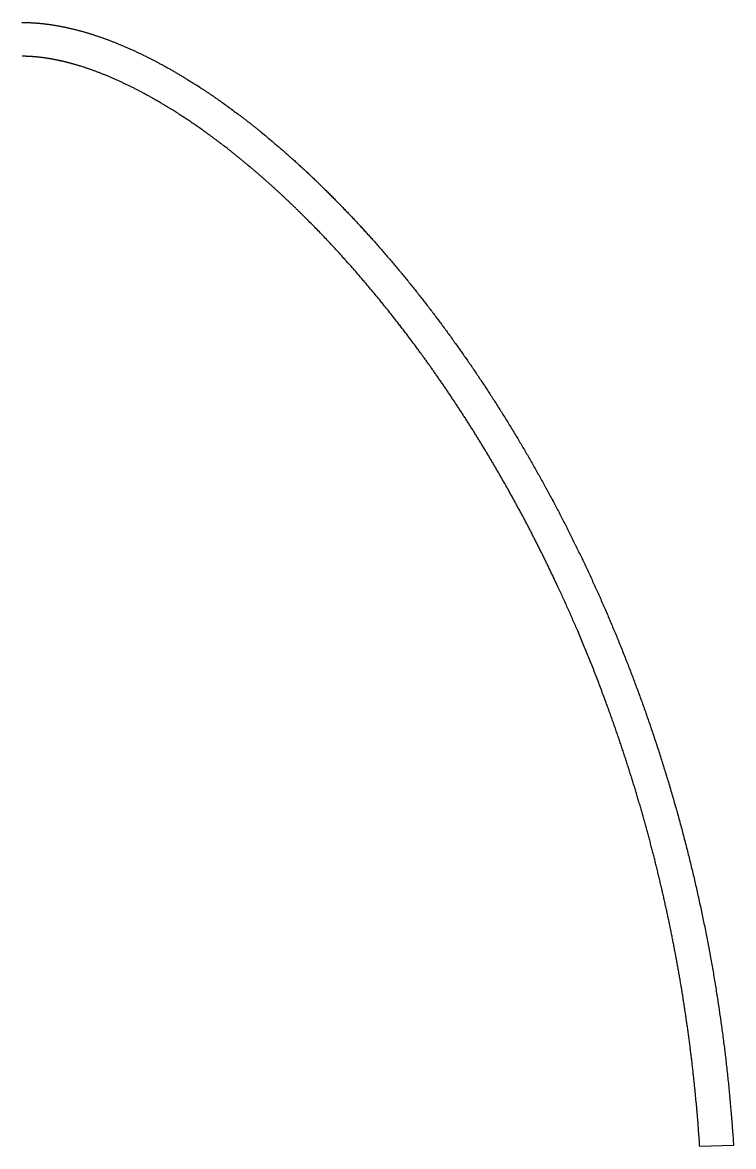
# Model space of a CAD drawing. Extents: x -7325 to -371, y -3238 to 133.
# Drawn here: x -5740.9 to -5442.3, y -1923.1 to -1450.8 of the extents above; entities that cross this region are included whole.
import ezdxf

# ---------------------------------------------------------------- set-up
doc = ezdxf.new("R2010")
doc.units = 0
doc.header["$MEASUREMENT"] = 0
doc.layers.add('NAILERS', color=7, linetype='CONTINUOUS')

msp = doc.modelspace()

# ---------------------------------------------------------------- linework, layer by layer
at = {"layer": 'NAILERS'}
msp.add_lwpolyline([(-5741.22, -1450.78), (-5740.94, -1450.78), (-5740.66, -1450.78), (-5740.39, -1450.78), (-5740.11, -1450.78), (-5739.83, -1450.79), (-5739.55, -1450.79), (-5739.28, -1450.8), (-5739, -1450.8), (-5738.72, -1450.81), (-5738.44, -1450.82), (-5738.17, -1450.83), (-5737.89, -1450.84), (-5737.61, -1450.85), (-5737.34, -1450.86), (-5737.06, -1450.88), (-5736.78, -1450.89), (-5736.5, -1450.91), (-5736.23, -1450.93), (-5735.95, -1450.94), (-5735.67, -1450.96), (-5735.4, -1450.98), (-5735.12, -1451), (-5734.84, -1451.02), (-5734.57, -1451.05), (-5734.29, -1451.07), (-5734.24, -1451.07), (-5733.96, -1451.1), (-5733.67, -1451.12), (-5733.39, -1451.15), (-5733.11, -1451.18), (-5732.83, -1451.21), (-5732.54, -1451.24), (-5732.26, -1451.27), (-5731.98, -1451.3), (-5731.7, -1451.33), (-5731.42, -1451.37), (-5731.13, -1451.4), (-5730.85, -1451.43), (-5730.57, -1451.47), (-5730.29, -1451.51), (-5730.01, -1451.55), (-5729.73, -1451.58), (-5729.66, -1451.59), (-5729.37, -1451.64), (-5729.08, -1451.68), (-5728.79, -1451.72), (-5728.5, -1451.76), (-5728.21, -1451.81), (-5727.92, -1451.85), (-5727.63, -1451.9), (-5727.34, -1451.95), (-5727.05, -1452), (-5726.77, -1452.04), (-5726.48, -1452.09), (-5726.19, -1452.15), (-5725.9, -1452.2), (-5725.61, -1452.25), (-5725.33, -1452.3), (-5725.04, -1452.36), (-5724.97, -1452.37), (-5724.67, -1452.43), (-5724.37, -1452.49), (-5724.08, -1452.54), (-5723.78, -1452.6), (-5723.49, -1452.66), (-5723.19, -1452.73), (-5722.9, -1452.79), (-5722.6, -1452.85), (-5722.31, -1452.91), (-5722.01, -1452.98), (-5721.72, -1453.04), (-5721.42, -1453.11), (-5721.13, -1453.18), (-5720.83, -1453.25), (-5720.54, -1453.31), (-5720.25, -1453.38), (-5720.17, -1453.4), (-5719.87, -1453.47), (-5719.57, -1453.55), (-5719.26, -1453.62), (-5718.96, -1453.7), (-5718.66, -1453.77), (-5718.36, -1453.85), (-5718.06, -1453.93), (-5717.76, -1454.01), (-5717.45, -1454.09), (-5717.15, -1454.17), (-5716.85, -1454.25), (-5716.55, -1454.33), (-5716.25, -1454.41), (-5715.95, -1454.49), (-5715.65, -1454.58), (-5715.35, -1454.66), (-5715.28, -1454.68), (-5714.97, -1454.77), (-5714.66, -1454.86), (-5714.35, -1454.95), (-5714.04, -1455.04), (-5713.74, -1455.13), (-5713.43, -1455.23), (-5713.12, -1455.32), (-5712.82, -1455.41), (-5712.51, -1455.51), (-5712.2, -1455.6), (-5711.9, -1455.7), (-5711.59, -1455.8), (-5711.28, -1455.89), (-5710.98, -1455.99), (-5710.67, -1456.09), (-5710.37, -1456.19), (-5710.29, -1456.22), (-5709.98, -1456.32), (-5709.66, -1456.42), (-5709.35, -1456.53), (-5709.04, -1456.64), (-5708.72, -1456.74), (-5708.41, -1456.85), (-5708.1, -1456.96), (-5707.78, -1457.07), (-5707.47, -1457.18), (-5707.16, -1457.29), (-5706.85, -1457.4), (-5706.54, -1457.51), (-5706.22, -1457.62), (-5705.91, -1457.74), (-5705.6, -1457.85), (-5705.29, -1457.97), (-5705.22, -1458), (-5704.9, -1458.12), (-5704.58, -1458.24), (-5704.26, -1458.36), (-5703.94, -1458.48), (-5703.62, -1458.6), (-5703.3, -1458.72), (-5702.98, -1458.85), (-5702.67, -1458.97), (-5702.35, -1459.1), (-5702.03, -1459.22), (-5701.72, -1459.35), (-5701.4, -1459.47), (-5701.08, -1459.6), (-5700.77, -1459.73), (-5700.45, -1459.86), (-5700.13, -1459.99), (-5700.06, -1460.02), (-5699.73, -1460.16), (-5699.41, -1460.29), (-5699.09, -1460.43), (-5698.76, -1460.56), (-5698.44, -1460.7), (-5698.12, -1460.84), (-5697.79, -1460.98), (-5697.47, -1461.12), (-5697.15, -1461.26), (-5696.83, -1461.4), (-5696.5, -1461.54), (-5696.18, -1461.68), (-5695.86, -1461.82), (-5695.54, -1461.97), (-5695.22, -1462.11), (-5694.9, -1462.26), (-5694.82, -1462.29), (-5694.49, -1462.44), (-5694.17, -1462.59), (-5693.84, -1462.74), (-5693.51, -1462.89), (-5693.18, -1463.05), (-5692.85, -1463.2), (-5692.52, -1463.35), (-5692.2, -1463.51), (-5691.87, -1463.66), (-5691.54, -1463.82), (-5691.22, -1463.97), (-5690.89, -1464.13), (-5690.57, -1464.29), (-5690.24, -1464.45), (-5689.92, -1464.6), (-5689.59, -1464.76), (-5689.52, -1464.8), (-5689.18, -1464.97), (-5688.85, -1465.13), (-5688.52, -1465.3), (-5688.18, -1465.46), (-5687.85, -1465.63), (-5687.52, -1465.8), (-5687.19, -1465.97), (-5686.86, -1466.14), (-5686.52, -1466.31), (-5686.19, -1466.48), (-5685.86, -1466.65), (-5685.53, -1466.82), (-5685.2, -1466.99), (-5684.87, -1467.16), (-5684.54, -1467.34), (-5684.22, -1467.51), (-5684.14, -1467.55), (-5683.8, -1467.73), (-5683.47, -1467.91), (-5683.13, -1468.09), (-5682.79, -1468.27), (-5682.46, -1468.46), (-5682.12, -1468.64), (-5681.79, -1468.82), (-5681.45, -1469.01), (-5681.11, -1469.19), (-5680.78, -1469.37), (-5680.45, -1469.56), (-5680.11, -1469.75), (-5679.78, -1469.93), (-5679.44, -1470.12), (-5679.11, -1470.31), (-5678.78, -1470.5), (-5678.71, -1470.54), (-5678.37, -1470.73), (-5678.02, -1470.93), (-5677.68, -1471.12), (-5677.34, -1471.32), (-5677, -1471.52), (-5676.66, -1471.71), (-5676.32, -1471.91), (-5675.98, -1472.11), (-5675.65, -1472.31), (-5675.31, -1472.51), (-5674.97, -1472.71), (-5674.63, -1472.91), (-5674.3, -1473.11), (-5673.96, -1473.31), (-5673.62, -1473.52), (-5673.29, -1473.72), (-5673.21, -1473.76), (-5672.87, -1473.97), (-5672.53, -1474.18), (-5672.18, -1474.39), (-5671.84, -1474.6), (-5671.49, -1474.81), (-5671.15, -1475.03), (-5670.81, -1475.24), (-5670.47, -1475.45), (-5670.12, -1475.66), (-5669.78, -1475.88), (-5669.44, -1476.09), (-5669.1, -1476.31), (-5668.76, -1476.53), (-5668.42, -1476.74), (-5668.08, -1476.96), (-5667.74, -1477.18), (-5666.23, -1478.15), (-5665.97, -1478.32), (-5665.7, -1478.49), (-5665.44, -1478.66), (-5665.18, -1478.83), (-5664.91, -1479), (-5664.65, -1479.17), (-5664.39, -1479.35), (-5664.13, -1479.52), (-5663.86, -1479.69), (-5663.6, -1479.86), (-5663.34, -1480.04), (-5663.08, -1480.21), (-5662.82, -1480.39), (-5662.56, -1480.56), (-5662.3, -1480.74), (-5662.04, -1480.91), (-5661.78, -1481.09), (-5661.52, -1481.27), (-5661.26, -1481.44), (-5661, -1481.62), (-5660.74, -1481.8), (-5660.48, -1481.98), (-5660.23, -1482.16), (-5659.97, -1482.34), (-5659.71, -1482.51), (-5659.45, -1482.69), (-5659.2, -1482.87), (-5658.94, -1483.06), (-5658.68, -1483.24), (-5658.43, -1483.42), (-5658.17, -1483.6), (-5657.92, -1483.78), (-5657.82, -1483.85), (-5657.29, -1484.23), (-5656.77, -1484.6), (-5656.25, -1484.98), (-5655.73, -1485.35), (-5655.21, -1485.73), (-5654.69, -1486.11), (-5654.17, -1486.49), (-5653.65, -1486.87), (-5653.13, -1487.25), (-5652.61, -1487.63), (-5652.1, -1488.01), (-5651.58, -1488.39), (-5651.06, -1488.78), (-5650.55, -1489.16), (-5650.03, -1489.54), (-5649.52, -1489.93), (-5649.32, -1490.07), (-5649.06, -1490.28), (-5648.79, -1490.48), (-5648.52, -1490.68), (-5648.25, -1490.88), (-5647.98, -1491.09), (-5647.71, -1491.29), (-5647.45, -1491.5), (-5647.18, -1491.7), (-5646.91, -1491.91), (-5646.65, -1492.11), (-5646.38, -1492.32), (-5646.12, -1492.52), (-5645.85, -1492.73), (-5645.58, -1492.94), (-5645.32, -1493.14), (-5645.05, -1493.35), (-5644.79, -1493.56), (-5644.53, -1493.77), (-5644.26, -1493.98), (-5644, -1494.19), (-5643.74, -1494.4), (-5643.47, -1494.61), (-5643.21, -1494.82), (-5642.95, -1495.03), (-5642.69, -1495.24), (-5642.42, -1495.45), (-5642.16, -1495.66), (-5641.9, -1495.87), (-5641.64, -1496.08), (-5641.38, -1496.3), (-5641.12, -1496.51), (-5640.86, -1496.72), (-5639.29, -1498.01), (-5638.93, -1498.31), (-5638.58, -1498.6), (-5638.22, -1498.9), (-5637.86, -1499.19), (-5637.51, -1499.49), (-5637.15, -1499.79), (-5636.8, -1500.08), (-5636.44, -1500.38), (-5636.09, -1500.68), (-5635.73, -1500.98), (-5635.38, -1501.28), (-5635.02, -1501.58), (-5634.67, -1501.88), (-5634.32, -1502.18), (-5633.97, -1502.48), (-5633.62, -1502.78), (-5633.26, -1503.08), (-5632.91, -1503.38), (-5632.56, -1503.69), (-5632.21, -1503.99), (-5631.86, -1504.29), (-5631.51, -1504.6), (-5631.16, -1504.9), (-5630.81, -1505.21), (-5630.47, -1505.51), (-5630.12, -1505.82), (-5629.77, -1506.12), (-5629.42, -1506.43), (-5629.08, -1506.74), (-5628.73, -1507.05), (-5628.38, -1507.35), (-5628.04, -1507.66), (-5627.81, -1507.87), (-5627.45, -1508.19), (-5627.09, -1508.51), (-5626.73, -1508.83), (-5626.38, -1509.16), (-5626.02, -1509.48), (-5625.66, -1509.8), (-5625.3, -1510.13), (-5624.95, -1510.45), (-5624.59, -1510.78), (-5624.24, -1511.11), (-5623.88, -1511.43), (-5623.53, -1511.76), (-5623.17, -1512.09), (-5622.82, -1512.41), (-5622.46, -1512.74), (-5622.11, -1513.07), (-5621.76, -1513.4), (-5621.4, -1513.73), (-5621.05, -1514.06), (-5620.7, -1514.39), (-5620.35, -1514.72), (-5620, -1515.05), (-5619.65, -1515.38), (-5619.3, -1515.71), (-5618.95, -1516.05), (-5618.6, -1516.38), (-5618.25, -1516.71), (-5617.9, -1517.04), (-5617.55, -1517.38), (-5617.21, -1517.71), (-5616.86, -1518.05), (-5616.51, -1518.38), (-5616.3, -1518.59), (-5615.94, -1518.94), (-5615.58, -1519.29), (-5615.22, -1519.64), (-5614.86, -1519.99), (-5614.5, -1520.34), (-5614.15, -1520.69), (-5613.79, -1521.04), (-5613.43, -1521.39), (-5613.08, -1521.74), (-5612.72, -1522.1), (-5612.36, -1522.45), (-5612.01, -1522.8), (-5611.65, -1523.16), (-5611.3, -1523.51), (-5610.95, -1523.87), (-5610.59, -1524.22), (-5610.24, -1524.58), (-5609.89, -1524.93), (-5609.53, -1525.29), (-5609.18, -1525.65), (-5608.83, -1526), (-5608.48, -1526.36), (-5608.13, -1526.72), (-5607.78, -1527.08), (-5607.43, -1527.44), (-5607.08, -1527.8), (-5606.73, -1528.16), (-5606.38, -1528.52), (-5606.04, -1528.88), (-5605.69, -1529.24), (-5605.34, -1529.6), (-5604.99, -1529.96), (-5604.79, -1530.17), (-5604.44, -1530.54), (-5604.08, -1530.92), (-5603.72, -1531.3), (-5603.36, -1531.67), (-5603.01, -1532.05), (-5602.65, -1532.43), (-5602.29, -1532.8), (-5601.94, -1533.18), (-5601.58, -1533.56), (-5601.23, -1533.94), (-5600.87, -1534.32), (-5600.52, -1534.7), (-5600.17, -1535.08), (-5599.81, -1535.46), (-5599.46, -1535.84), (-5599.11, -1536.22), (-5598.76, -1536.6), (-5598.4, -1536.98), (-5598.05, -1537.37), (-5597.7, -1537.75), (-5597.35, -1538.13), (-5597, -1538.52), (-5596.65, -1538.9), (-5596.3, -1539.28), (-5595.96, -1539.67), (-5595.61, -1540.05), (-5595.26, -1540.44), (-5594.91, -1540.83), (-5594.57, -1541.21), (-5594.22, -1541.6), (-5593.88, -1541.99), (-5593.53, -1542.37), (-5593.34, -1542.58), (-5592.99, -1542.98), (-5592.63, -1543.39), (-5592.28, -1543.79), (-5591.92, -1544.19), (-5591.57, -1544.59), (-5591.21, -1545), (-5590.86, -1545.4), (-5590.51, -1545.8), (-5590.15, -1546.21), (-5589.8, -1546.61), (-5589.45, -1547.02), (-5589.1, -1547.42), (-5588.75, -1547.83), (-5588.4, -1548.23), (-5588.05, -1548.64), (-5587.7, -1549.05), (-5587.35, -1549.46), (-5587, -1549.86), (-5586.65, -1550.27), (-5586.3, -1550.68), (-5585.95, -1551.09), (-5585.61, -1551.5), (-5585.26, -1551.91), (-5584.91, -1552.32), (-5584.57, -1552.73), (-5584.22, -1553.14), (-5583.88, -1553.55), (-5583.53, -1553.96), (-5583.19, -1554.37), (-5582.85, -1554.79), (-5582.5, -1555.2), (-5582.16, -1555.61), (-5581.99, -1555.82), (-5581.64, -1556.25), (-5581.28, -1556.67), (-5580.93, -1557.1), (-5580.58, -1557.53), (-5580.23, -1557.96), (-5579.88, -1558.39), (-5579.53, -1558.81), (-5579.18, -1559.24), (-5578.83, -1559.67), (-5578.48, -1560.1), (-5578.13, -1560.53), (-5577.79, -1560.96), (-5577.44, -1561.39), (-5577.09, -1561.83), (-5576.75, -1562.26), (-5576.4, -1562.69), (-5576.06, -1563.12), (-5575.71, -1563.56), (-5575.37, -1563.99), (-5575.02, -1564.42), (-5574.68, -1564.86), (-5574.34, -1565.29), (-5573.99, -1565.73), (-5573.65, -1566.16), (-5573.31, -1566.6), (-5572.97, -1567.03), (-5572.63, -1567.47), (-5572.29, -1567.91), (-5571.95, -1568.34), (-5571.61, -1568.78), (-5571.27, -1569.22), (-5570.93, -1569.66), (-5570.77, -1569.86), (-5570.42, -1570.31), (-5570.08, -1570.77), (-5569.73, -1571.22), (-5569.38, -1571.67), (-5569.04, -1572.12), (-5568.69, -1572.58), (-5568.35, -1573.03), (-5568, -1573.49), (-5567.66, -1573.94), (-5567.32, -1574.39), (-5566.97, -1574.85), (-5566.63, -1575.3), (-5566.29, -1575.76), (-5565.95, -1576.22), (-5565.61, -1576.67), (-5565.27, -1577.13), (-5564.93, -1577.59), (-5564.59, -1578.05), (-5564.25, -1578.5), (-5563.91, -1578.96), (-5563.57, -1579.42), (-5563.23, -1579.88), (-5562.9, -1580.34), (-5562.56, -1580.8), (-5562.22, -1581.26), (-5561.89, -1581.72), (-5561.55, -1582.18), (-5561.22, -1582.64), (-5560.88, -1583.1), (-5560.55, -1583.56), (-5560.22, -1584.03), (-5559.88, -1584.49), (-5559.74, -1584.7), (-5559.4, -1585.17), (-5559.05, -1585.65), (-5558.71, -1586.12), (-5558.37, -1586.6), (-5558.03, -1587.08), (-5557.7, -1587.56), (-5557.36, -1588.03), (-5557.02, -1588.51), (-5556.68, -1588.99), (-5556.34, -1589.47), (-5556.01, -1589.95), (-5555.67, -1590.43), (-5555.34, -1590.91), (-5555, -1591.39), (-5554.67, -1591.87), (-5554.33, -1592.35), (-5554, -1592.83), (-5553.67, -1593.32), (-5553.34, -1593.8), (-5553, -1594.28), (-5552.67, -1594.76), (-5552.34, -1595.25), (-5552.01, -1595.73), (-5551.68, -1596.21), (-5551.35, -1596.7), (-5551.02, -1597.18), (-5550.69, -1597.67), (-5550.37, -1598.15), (-5550.04, -1598.64), (-5549.71, -1599.12), (-5549.39, -1599.61), (-5549.06, -1600.1), (-5548.92, -1600.3), (-5548.59, -1600.8), (-5548.26, -1601.3), (-5547.92, -1601.8), (-5547.59, -1602.3), (-5547.26, -1602.8), (-5546.93, -1603.31), (-5546.6, -1603.81), (-5546.27, -1604.31), (-5545.94, -1604.81), (-5545.61, -1605.31), (-5545.28, -1605.82), (-5544.95, -1606.32), (-5544.63, -1606.83), (-5544.3, -1607.33), (-5543.97, -1607.83), (-5543.65, -1608.34), (-5543.32, -1608.84), (-5543, -1609.35), (-5542.67, -1609.86), (-5542.35, -1610.36), (-5542.02, -1610.87), (-5541.7, -1611.38), (-5541.38, -1611.88), (-5541.06, -1612.39), (-5540.74, -1612.9), (-5540.42, -1613.41), (-5540.1, -1613.92), (-5539.78, -1614.42), (-5539.46, -1614.93), (-5539.14, -1615.44), (-5538.82, -1615.95), (-5538.5, -1616.46), (-5538.38, -1616.67), (-5538.05, -1617.19), (-5537.73, -1617.71), (-5537.41, -1618.24), (-5537.08, -1618.76), (-5536.76, -1619.28), (-5536.44, -1619.81), (-5536.12, -1620.33), (-5535.8, -1620.86), (-5535.48, -1621.39), (-5535.16, -1621.91), (-5534.84, -1622.44), (-5534.52, -1622.97), (-5534.2, -1623.49), (-5533.88, -1624.02), (-5533.56, -1624.55), (-5533.25, -1625.08), (-5532.93, -1625.6), (-5532.62, -1626.13), (-5532.3, -1626.66), (-5531.99, -1627.19), (-5531.67, -1627.72), (-5531.36, -1628.25), (-5531.05, -1628.78), (-5530.73, -1629.31), (-5530.42, -1629.84), (-5530.11, -1630.38), (-5529.8, -1630.91), (-5529.49, -1631.44), (-5529.18, -1631.97), (-5528.87, -1632.5), (-5528.56, -1633.04), (-5528.26, -1633.57), (-5528.14, -1633.77), (-5527.83, -1634.32), (-5527.51, -1634.86), (-5527.2, -1635.41), (-5526.89, -1635.96), (-5526.58, -1636.5), (-5526.26, -1637.05), (-5525.95, -1637.6), (-5525.64, -1638.15), (-5525.33, -1638.7), (-5525.02, -1639.25), (-5524.71, -1639.8), (-5524.41, -1640.35), (-5524.1, -1640.9), (-5523.79, -1641.45), (-5523.49, -1642), (-5523.18, -1642.55), (-5522.87, -1643.1), (-5522.57, -1643.65), (-5522.27, -1644.2), (-5521.96, -1644.75), (-5521.66, -1645.31), (-5521.36, -1645.86), (-5521.05, -1646.41), (-5520.75, -1646.97), (-5520.45, -1647.52), (-5520.15, -1648.07), (-5519.85, -1648.63), (-5519.55, -1649.18), (-5519.25, -1649.74), (-5518.96, -1650.29), (-5518.66, -1650.85), (-5518.36, -1651.4), (-5518.26, -1651.6), (-5517.95, -1652.17), (-5517.65, -1652.74), (-5517.35, -1653.31), (-5517.05, -1653.88), (-5516.75, -1654.45), (-5516.45, -1655.02), (-5516.15, -1655.59), (-5515.85, -1656.16), (-5515.55, -1656.73), (-5515.26, -1657.3), (-5514.96, -1657.87), (-5514.66, -1658.44), (-5514.37, -1659.02), (-5514.07, -1659.59), (-5513.78, -1660.16), (-5513.48, -1660.74), (-5513.19, -1661.31), (-5512.9, -1661.88), (-5512.61, -1662.46), (-5512.32, -1663.03), (-5512.02, -1663.61), (-5511.73, -1664.18), (-5511.44, -1664.76), (-5511.16, -1665.33), (-5510.87, -1665.91), (-5510.58, -1666.48), (-5510.29, -1667.06), (-5510, -1667.64), (-5509.72, -1668.21), (-5509.43, -1668.79), (-5509.15, -1669.37), (-5508.86, -1669.95), (-5508.77, -1670.14), (-5508.48, -1670.73), (-5508.19, -1671.32), (-5507.9, -1671.91), (-5507.61, -1672.51), (-5507.33, -1673.1), (-5507.04, -1673.69), (-5506.75, -1674.28), (-5506.47, -1674.87), (-5506.18, -1675.47), (-5505.9, -1676.06), (-5505.62, -1676.65), (-5505.33, -1677.25), (-5505.05, -1677.84), (-5504.77, -1678.44), (-5504.49, -1679.03), (-5504.21, -1679.62), (-5503.93, -1680.22), (-5503.65, -1680.82), (-5503.37, -1681.41), (-5503.09, -1682.01), (-5502.81, -1682.6), (-5502.54, -1683.2), (-5502.26, -1683.8), (-5501.99, -1684.39), (-5501.71, -1684.99), (-5501.44, -1685.59), (-5501.16, -1686.19), (-5500.89, -1686.79), (-5500.62, -1687.38), (-5500.35, -1687.98), (-5500.07, -1688.58), (-5499.8, -1689.18), (-5499.72, -1689.38), (-5499.44, -1689.99), (-5499.17, -1690.6), (-5498.89, -1691.21), (-5498.62, -1691.82), (-5498.35, -1692.44), (-5498.07, -1693.05), (-5497.8, -1693.66), (-5497.53, -1694.28), (-5497.26, -1694.89), (-5496.99, -1695.51), (-5496.72, -1696.12), (-5496.45, -1696.74), (-5496.19, -1697.35), (-5495.92, -1697.97), (-5495.65, -1698.58), (-5495.39, -1699.2), (-5495.12, -1699.82), (-5494.86, -1700.43), (-5494.59, -1701.05), (-5494.33, -1701.67), (-5494.07, -1702.28), (-5493.81, -1702.9), (-5493.55, -1703.52), (-5493.29, -1704.14), (-5493.03, -1704.76), (-5492.77, -1705.38), (-5492.51, -1705.99), (-5492.25, -1706.61), (-5491.99, -1707.23), (-5491.74, -1707.85), (-5491.48, -1708.47), (-5491.22, -1709.09), (-5491.15, -1709.29), (-5490.89, -1709.92), (-5490.63, -1710.55), (-5490.37, -1711.19), (-5490.11, -1711.82), (-5489.85, -1712.45), (-5489.6, -1713.09), (-5489.34, -1713.72), (-5489.09, -1714.36), (-5488.83, -1714.99), (-5488.58, -1715.63), (-5488.33, -1716.26), (-5488.07, -1716.9), (-5487.82, -1717.53), (-5487.57, -1718.17), (-5487.32, -1718.81), (-5487.07, -1719.44), (-5486.82, -1720.08), (-5486.57, -1720.72), (-5486.33, -1721.36), (-5486.08, -1721.99), (-5485.83, -1722.63), (-5485.59, -1723.27), (-5485.34, -1723.91), (-5485.1, -1724.55), (-5484.85, -1725.19), (-5484.61, -1725.83), (-5484.37, -1726.47), (-5484.13, -1727.11), (-5483.89, -1727.75), (-5483.65, -1728.39), (-5483.41, -1729.03), (-5483.17, -1729.67), (-5483.1, -1729.86), (-5482.85, -1730.51), (-5482.61, -1731.17), (-5482.37, -1731.82), (-5482.13, -1732.47), (-5481.89, -1733.13), (-5481.65, -1733.78), (-5481.41, -1734.44), (-5481.18, -1735.09), (-5480.94, -1735.75), (-5480.7, -1736.4), (-5480.47, -1737.06), (-5480.23, -1737.71), (-5480, -1738.37), (-5479.76, -1739.03), (-5479.53, -1739.68), (-5479.3, -1740.34), (-5479.07, -1741), (-5478.84, -1741.66), (-5478.61, -1742.31), (-5478.38, -1742.97), (-5478.15, -1743.63), (-5477.92, -1744.29), (-5477.69, -1744.95), (-5477.47, -1745.61), (-5477.24, -1746.26), (-5477.02, -1746.92), (-5476.79, -1747.58), (-5476.57, -1748.24), (-5476.34, -1748.9), (-5476.12, -1749.56), (-5475.9, -1750.22), (-5475.68, -1750.88), (-5475.62, -1751.08), (-5475.39, -1751.75), (-5475.17, -1752.42), (-5474.94, -1753.1), (-5474.72, -1753.77), (-5474.5, -1754.45), (-5474.28, -1755.12), (-5474.06, -1755.79), (-5473.84, -1756.47), (-5473.62, -1757.14), (-5473.41, -1757.82), (-5473.19, -1758.49), (-5472.97, -1759.17), (-5472.76, -1759.85), (-5472.54, -1760.52), (-5472.33, -1761.2), (-5472.11, -1761.87), (-5471.9, -1762.55), (-5471.69, -1763.23), (-5471.48, -1763.91), (-5471.27, -1764.58), (-5471.06, -1765.26), (-5470.85, -1765.94), (-5470.64, -1766.62), (-5470.43, -1767.3), (-5470.23, -1767.97), (-5470.02, -1768.65), (-5469.82, -1769.33), (-5469.61, -1770.01), (-5469.41, -1770.69), (-5469.2, -1771.37), (-5469, -1772.05), (-5468.8, -1772.73), (-5468.74, -1772.92), (-5468.54, -1773.62), (-5468.33, -1774.31), (-5468.13, -1775), (-5467.93, -1775.7), (-5467.73, -1776.39), (-5467.53, -1777.08), (-5467.33, -1777.78), (-5467.13, -1778.47), (-5466.93, -1779.16), (-5466.73, -1779.86), (-5466.53, -1780.55), (-5466.34, -1781.25), (-5466.14, -1781.94), (-5465.95, -1782.64), (-5465.75, -1783.33), (-5465.56, -1784.03), (-5465.37, -1784.73), (-5465.18, -1785.42), (-5464.99, -1786.12), (-5464.8, -1786.81), (-5464.61, -1787.51), (-5464.42, -1788.21), (-5464.23, -1788.91), (-5464.04, -1789.6), (-5463.86, -1790.3), (-5463.67, -1791), (-5463.49, -1791.7), (-5463.3, -1792.39), (-5463.12, -1793.09), (-5462.94, -1793.79), (-5462.75, -1794.49), (-5462.57, -1795.19), (-5462.52, -1795.38), (-5462.34, -1796.1), (-5462.16, -1796.81), (-5461.97, -1797.52), (-5461.79, -1798.23), (-5461.61, -1798.94), (-5461.43, -1799.66), (-5461.25, -1800.37), (-5461.08, -1801.08), (-5460.9, -1801.79), (-5460.72, -1802.51), (-5460.55, -1803.22), (-5460.37, -1803.93), (-5460.2, -1804.65), (-5460.02, -1805.36), (-5459.85, -1806.08), (-5459.68, -1806.79), (-5459.51, -1807.5), (-5459.34, -1808.22), (-5459.17, -1808.93), (-5459, -1809.65), (-5458.83, -1810.36), (-5458.67, -1811.08), (-5458.5, -1811.8), (-5458.34, -1812.51), (-5458.17, -1813.23), (-5458.01, -1813.94), (-5457.84, -1814.66), (-5457.68, -1815.38), (-5457.52, -1816.09), (-5457.36, -1816.81), (-5457.2, -1817.53), (-5457.04, -1818.24), (-5457, -1818.44), (-5456.84, -1819.17), (-5456.67, -1819.9), (-5456.52, -1820.63), (-5456.36, -1821.36), (-5456.2, -1822.09), (-5456.04, -1822.82), (-5455.89, -1823.55), (-5455.73, -1824.28), (-5455.58, -1825.02), (-5455.42, -1825.75), (-5455.27, -1826.48), (-5455.12, -1827.21), (-5454.97, -1827.94), (-5454.81, -1828.67), (-5454.67, -1829.41), (-5454.52, -1830.14), (-5454.37, -1830.87), (-5454.22, -1831.6), (-5454.07, -1832.34), (-5453.93, -1833.07), (-5453.78, -1833.8), (-5453.64, -1834.54), (-5453.5, -1835.27), (-5453.35, -1836), (-5453.21, -1836.74), (-5453.07, -1837.47), (-5452.93, -1838.21), (-5452.79, -1838.94), (-5452.65, -1839.67), (-5452.52, -1840.41), (-5452.38, -1841.14), (-5452.24, -1841.88), (-5452.21, -1842.08), (-5452.07, -1842.83), (-5451.93, -1843.58), (-5451.8, -1844.32), (-5451.66, -1845.07), (-5451.53, -1845.82), (-5451.4, -1846.57), (-5451.26, -1847.32), (-5451.13, -1848.07), (-5451, -1848.81), (-5450.87, -1849.56), (-5450.74, -1850.31), (-5450.62, -1851.06), (-5450.49, -1851.81), (-5450.36, -1852.56), (-5450.24, -1853.31), (-5450.11, -1854.06), (-5449.99, -1854.81), (-5449.86, -1855.56), (-5449.74, -1856.31), (-5449.62, -1857.06), (-5449.5, -1857.81), (-5449.38, -1858.56), (-5449.26, -1859.31), (-5449.14, -1860.06), (-5449.03, -1860.81), (-5448.91, -1861.57), (-5448.79, -1862.32), (-5448.68, -1863.07), (-5448.57, -1863.82), (-5448.45, -1864.57), (-5448.34, -1865.32), (-5448.23, -1866.08), (-5448.2, -1866.28), (-5448.09, -1867.05), (-5447.98, -1867.81), (-5447.87, -1868.58), (-5447.76, -1869.34), (-5447.65, -1870.11), (-5447.54, -1870.88), (-5447.43, -1871.64), (-5447.33, -1872.41), (-5447.22, -1873.17), (-5447.12, -1873.94), (-5447.01, -1874.71), (-5446.91, -1875.47), (-5446.81, -1876.24), (-5446.71, -1877), (-5446.61, -1877.77), (-5446.51, -1878.54), (-5446.41, -1879.31), (-5446.31, -1880.07), (-5446.22, -1880.84), (-5446.12, -1881.61), (-5446.02, -1882.37), (-5445.93, -1883.14), (-5445.84, -1883.91), (-5445.75, -1884.68), (-5445.65, -1885.44), (-5445.56, -1886.21), (-5445.47, -1886.98), (-5445.38, -1887.75), (-5445.3, -1888.52), (-5445.21, -1889.29), (-5445.12, -1890.05), (-5445.04, -1890.82), (-5445.02, -1891.04), (-5444.93, -1891.82), (-5444.84, -1892.6), (-5444.76, -1893.38), (-5444.68, -1894.16), (-5444.59, -1894.95), (-5444.51, -1895.73), (-5444.43, -1896.51), (-5444.35, -1897.29), (-5444.27, -1898.08), (-5444.2, -1898.86), (-5444.12, -1899.64), (-5444.04, -1900.42), (-5443.97, -1901.21), (-5443.89, -1901.99), (-5443.82, -1902.77), (-5443.75, -1903.56), (-5443.68, -1904.34), (-5443.61, -1905.12), (-5443.54, -1905.91), (-5443.47, -1906.69), (-5443.4, -1907.47), (-5443.33, -1908.26), (-5443.27, -1909.04), (-5443.2, -1909.83), (-5443.14, -1910.61), (-5443.07, -1911.39), (-5443.01, -1912.18), (-5442.95, -1912.96), (-5442.89, -1913.75), (-5442.83, -1914.53), (-5442.77, -1915.32), (-5442.71, -1916.1), (-5442.7, -1916.21), (-5442.65, -1917.01), (-5442.59, -1917.8), (-5442.53, -1918.6), (-5442.48, -1919.4), (-5442.42, -1920.2), (-5442.37, -1921), (-5442.32, -1921.8), (-5442.27, -1922.59), (-5456.48, -1923.06), (-5456.52, -1922.53), (-5456.55, -1922), (-5456.59, -1921.47), (-5456.62, -1920.94), (-5456.95, -1916.18), (-5456.97, -1915.82), (-5457, -1915.45), (-5457.02, -1915.09), (-5457.05, -1914.72), (-5457.08, -1914.36), (-5457.1, -1914), (-5457.13, -1913.63), (-5457.16, -1913.27), (-5457.18, -1912.91), (-5457.21, -1912.54), (-5457.24, -1912.18), (-5457.27, -1911.82), (-5457.3, -1911.45), (-5457.33, -1911.09), (-5457.36, -1910.73), (-5457.39, -1910.36), (-5457.42, -1910), (-5457.45, -1909.64), (-5457.48, -1909.28), (-5457.51, -1908.91), (-5457.54, -1908.55), (-5457.58, -1908.19), (-5457.61, -1907.82), (-5457.64, -1907.46), (-5457.68, -1907.1), (-5457.71, -1906.73), (-5457.74, -1906.37), (-5457.78, -1906.01), (-5457.81, -1905.65), (-5457.85, -1905.28), (-5457.88, -1904.92), (-5457.92, -1904.56), (-5458.39, -1899.8), (-5458.44, -1899.28), (-5458.5, -1898.75), (-5458.55, -1898.23), (-5458.6, -1897.7), (-5458.66, -1897.18), (-5458.71, -1896.65), (-5458.77, -1896.13), (-5458.82, -1895.6), (-5458.88, -1895.08), (-5458.93, -1894.55), (-5458.99, -1894.03), (-5459.05, -1893.5), (-5459.1, -1892.98), (-5459.16, -1892.45), (-5459.22, -1891.93), (-5459.28, -1891.4), (-5459.34, -1890.88), (-5459.4, -1890.35), (-5459.46, -1889.83), (-5459.52, -1889.31), (-5459.58, -1888.78), (-5459.64, -1888.26), (-5459.7, -1887.73), (-5459.76, -1887.21), (-5459.82, -1886.68), (-5459.89, -1886.16), (-5459.95, -1885.64), (-5460.01, -1885.11), (-5460.08, -1884.59), (-5460.14, -1884.06), (-5460.21, -1883.54), (-5460.27, -1883.02), (-5460.27, -1883), (-5460.34, -1882.47), (-5460.41, -1881.95), (-5460.47, -1881.43), (-5460.54, -1880.91), (-5460.61, -1880.38), (-5460.67, -1879.86), (-5460.74, -1879.34), (-5460.81, -1878.82), (-5460.88, -1878.3), (-5460.95, -1877.77), (-5461.02, -1877.25), (-5461.09, -1876.73), (-5461.16, -1876.21), (-5461.23, -1875.69), (-5461.3, -1875.16), (-5461.37, -1874.64), (-5461.44, -1874.12), (-5461.51, -1873.6), (-5461.59, -1873.08), (-5461.66, -1872.55), (-5461.73, -1872.03), (-5461.81, -1871.51), (-5461.88, -1870.99), (-5461.96, -1870.47), (-5462.03, -1869.95), (-5462.11, -1869.43), (-5462.18, -1868.9), (-5462.26, -1868.38), (-5462.34, -1867.86), (-5462.41, -1867.34), (-5462.49, -1866.82), (-5462.57, -1866.3), (-5462.57, -1866.28), (-5462.65, -1865.76), (-5462.73, -1865.24), (-5462.81, -1864.72), (-5462.89, -1864.2), (-5462.97, -1863.68), (-5463.05, -1863.17), (-5463.13, -1862.65), (-5463.21, -1862.13), (-5463.29, -1861.61), (-5463.37, -1861.09), (-5463.46, -1860.57), (-5463.54, -1860.05), (-5463.62, -1859.53), (-5463.71, -1859.01), (-5463.79, -1858.49), (-5463.87, -1857.97), (-5463.96, -1857.45), (-5464.04, -1856.94), (-5464.13, -1856.42), (-5464.22, -1855.9), (-5464.3, -1855.38), (-5464.39, -1854.86), (-5464.48, -1854.34), (-5464.56, -1853.83), (-5464.65, -1853.31), (-5464.74, -1852.79), (-5464.83, -1852.27), (-5464.92, -1851.75), (-5465.01, -1851.23), (-5465.1, -1850.72), (-5465.19, -1850.2), (-5465.28, -1849.68), (-5465.28, -1849.67), (-5465.38, -1849.15), (-5465.47, -1848.63), (-5465.56, -1848.12), (-5465.65, -1847.6), (-5465.74, -1847.08), (-5465.84, -1846.57), (-5465.93, -1846.05), (-5466.03, -1845.53), (-5466.12, -1845.02), (-5466.21, -1844.5), (-5466.31, -1843.99), (-5466.41, -1843.47), (-5466.5, -1842.95), (-5466.6, -1842.44), (-5466.7, -1841.92), (-5466.79, -1841.41), (-5466.89, -1840.89), (-5466.99, -1840.38), (-5467.09, -1839.86), (-5467.19, -1839.35), (-5467.29, -1838.83), (-5467.39, -1838.32), (-5467.49, -1837.8), (-5467.59, -1837.28), (-5467.69, -1836.77), (-5467.79, -1836.26), (-5467.89, -1835.74), (-5467.99, -1835.23), (-5468.1, -1834.71), (-5468.2, -1834.2), (-5468.3, -1833.68), (-5468.41, -1833.17), (-5468.41, -1833.15), (-5468.51, -1832.64), (-5468.62, -1832.13), (-5468.72, -1831.61), (-5468.83, -1831.1), (-5468.93, -1830.59), (-5469.04, -1830.08), (-5469.15, -1829.56), (-5469.25, -1829.05), (-5469.36, -1828.54), (-5469.47, -1828.02), (-5469.58, -1827.51), (-5469.68, -1827), (-5469.79, -1826.49), (-5469.9, -1825.97), (-5470.01, -1825.46), (-5470.12, -1824.95), (-5470.23, -1824.44), (-5470.34, -1823.92), (-5470.46, -1823.41), (-5470.57, -1822.9), (-5470.68, -1822.39), (-5470.79, -1821.88), (-5470.91, -1821.37), (-5471.02, -1820.85), (-5471.13, -1820.34), (-5471.25, -1819.83), (-5471.36, -1819.32), (-5471.48, -1818.81), (-5471.59, -1818.3), (-5471.71, -1817.79), (-5471.82, -1817.28), (-5471.94, -1816.77), (-5471.94, -1816.75), (-5472.06, -1816.24), (-5472.18, -1815.73), (-5472.3, -1815.23), (-5472.41, -1814.72), (-5472.53, -1814.21), (-5472.65, -1813.7), (-5472.77, -1813.19), (-5472.89, -1812.68), (-5473.01, -1812.17), (-5473.13, -1811.66), (-5473.25, -1811.15), (-5473.37, -1810.64), (-5473.5, -1810.13), (-5473.62, -1809.62), (-5473.74, -1809.11), (-5473.86, -1808.61), (-5473.99, -1808.1), (-5474.11, -1807.59), (-5474.23, -1807.08), (-5474.36, -1806.57), (-5474.48, -1806.06), (-5474.61, -1805.56), (-5474.74, -1805.05), (-5474.86, -1804.54), (-5474.99, -1804.03), (-5475.12, -1803.53), (-5475.24, -1803.02), (-5475.37, -1802.51), (-5475.5, -1802), (-5475.63, -1801.5), (-5475.76, -1800.99), (-5475.89, -1800.48), (-5475.89, -1800.47), (-5476.02, -1799.97), (-5476.15, -1799.46), (-5476.28, -1798.95), (-5476.41, -1798.45), (-5476.54, -1797.94), (-5476.67, -1797.44), (-5476.81, -1796.93), (-5476.94, -1796.43), (-5477.07, -1795.92), (-5477.2, -1795.41), (-5477.34, -1794.91), (-5477.47, -1794.4), (-5477.61, -1793.9), (-5477.74, -1793.39), (-5477.88, -1792.89), (-5478.01, -1792.38), (-5478.15, -1791.88), (-5478.29, -1791.38), (-5478.42, -1790.87), (-5478.56, -1790.37), (-5478.7, -1789.86), (-5478.84, -1789.36), (-5478.97, -1788.85), (-5479.11, -1788.35), (-5479.25, -1787.85), (-5479.39, -1787.34), (-5479.53, -1786.84), (-5479.67, -1786.34), (-5479.81, -1785.83), (-5479.96, -1785.33), (-5480.1, -1784.83), (-5480.24, -1784.32), (-5480.38, -1783.82), (-5480.53, -1783.32), (-5480.67, -1782.82), (-5480.81, -1782.31), (-5480.96, -1781.81), (-5481.1, -1781.31), (-5481.25, -1780.81), (-5481.39, -1780.31), (-5481.54, -1779.8), (-5481.68, -1779.3), (-5481.83, -1778.8), (-5481.98, -1778.3), (-5482.12, -1777.8), (-5482.27, -1777.3), (-5482.42, -1776.8), (-5482.57, -1776.3), (-5482.72, -1775.8), (-5482.87, -1775.29), (-5483.02, -1774.79), (-5483.17, -1774.29), (-5483.32, -1773.79), (-5483.47, -1773.29), (-5483.62, -1772.79), (-5483.77, -1772.29), (-5483.92, -1771.79), (-5484.08, -1771.29), (-5484.23, -1770.79), (-5484.38, -1770.29), (-5484.54, -1769.8), (-5484.69, -1769.3), (-5484.85, -1768.8), (-5485, -1768.3), (-5485.16, -1767.8), (-5485.31, -1767.3), (-5485.47, -1766.8), (-5485.62, -1766.31), (-5485.78, -1765.81), (-5485.94, -1765.31), (-5486.1, -1764.81), (-5486.25, -1764.31), (-5486.41, -1763.82), (-5486.57, -1763.32), (-5486.73, -1762.82), (-5486.89, -1762.33), (-5487.05, -1761.83), (-5487.21, -1761.33), (-5487.37, -1760.83), (-5487.53, -1760.34), (-5487.69, -1759.84), (-5487.86, -1759.35), (-5488.02, -1758.85), (-5488.18, -1758.35), (-5488.34, -1757.86), (-5488.51, -1757.36), (-5488.67, -1756.87), (-5488.84, -1756.37), (-5489, -1755.88), (-5489.17, -1755.38), (-5489.33, -1754.89), (-5489.5, -1754.39), (-5489.66, -1753.9), (-5489.83, -1753.4), (-5490, -1752.91), (-5490.17, -1752.41), (-5490.33, -1751.92), (-5490.5, -1751.42), (-5490.67, -1750.93), (-5490.84, -1750.44), (-5491.01, -1749.94), (-5491.18, -1749.45), (-5491.35, -1748.96), (-5491.52, -1748.46), (-5491.69, -1747.97), (-5491.86, -1747.48), (-5492.04, -1746.98), (-5492.21, -1746.49), (-5492.38, -1746), (-5492.55, -1745.51), (-5492.73, -1745.01), (-5492.9, -1744.52), (-5493.08, -1744.03), (-5493.25, -1743.54), (-5493.42, -1743.05), (-5493.6, -1742.56), (-5493.78, -1742.06), (-5493.95, -1741.57), (-5494.13, -1741.08), (-5494.31, -1740.59), (-5494.48, -1740.1), (-5494.66, -1739.61), (-5494.84, -1739.12), (-5495.02, -1738.63), (-5495.2, -1738.14), (-5495.38, -1737.65), (-5495.56, -1737.16), (-5495.74, -1736.67), (-5496.86, -1733.61), (-5497.12, -1732.93), (-5497.37, -1732.24), (-5497.62, -1731.56), (-5497.88, -1730.88), (-5498.13, -1730.21), (-5498.39, -1729.53), (-5498.64, -1728.85), (-5498.9, -1728.17), (-5499.16, -1727.49), (-5499.42, -1726.81), (-5499.68, -1726.14), (-5499.95, -1725.46), (-5500.21, -1724.78), (-5500.47, -1724.11), (-5500.74, -1723.43), (-5501, -1722.76), (-5501.27, -1722.08), (-5501.54, -1721.41), (-5501.81, -1720.73), (-5502.08, -1720.06), (-5502.35, -1719.39), (-5502.62, -1718.71), (-5502.89, -1718.04), (-5503.17, -1717.37), (-5503.44, -1716.7), (-5503.72, -1716.03), (-5503.99, -1715.35), (-5504.27, -1714.68), (-5504.55, -1714.01), (-5504.83, -1713.34), (-5505.11, -1712.67), (-5505.39, -1712.01), (-5507.73, -1706.45), (-5507.98, -1705.87), (-5508.22, -1705.29), (-5508.47, -1704.72), (-5508.71, -1704.14), (-5508.96, -1703.57), (-5509.2, -1702.99), (-5509.45, -1702.42), (-5509.7, -1701.84), (-5509.95, -1701.27), (-5510.2, -1700.7), (-5510.45, -1700.12), (-5510.7, -1699.55), (-5510.95, -1698.98), (-5511.21, -1698.4), (-5511.46, -1697.83), (-5511.72, -1697.26), (-5511.97, -1696.69), (-5512.23, -1696.12), (-5512.48, -1695.55), (-5512.74, -1694.98), (-5513, -1694.4), (-5513.26, -1693.83), (-5513.52, -1693.27), (-5513.78, -1692.7), (-5514.04, -1692.13), (-5514.3, -1691.56), (-5514.56, -1690.99), (-5514.82, -1690.42), (-5515.09, -1689.85), (-5515.35, -1689.29), (-5515.62, -1688.72), (-5515.88, -1688.15), (-5517.07, -1685.63), (-5517.26, -1685.22), (-5517.45, -1684.82), (-5517.65, -1684.41), (-5517.84, -1684), (-5518.03, -1683.59), (-5518.23, -1683.18), (-5518.42, -1682.77), (-5518.62, -1682.37), (-5518.81, -1681.96), (-5519.01, -1681.55), (-5519.2, -1681.14), (-5519.4, -1680.74), (-5519.59, -1680.33), (-5519.79, -1679.92), (-5519.99, -1679.52), (-5520.18, -1679.11), (-5520.38, -1678.7), (-5520.58, -1678.3), (-5520.78, -1677.89), (-5520.97, -1677.48), (-5521.17, -1677.08), (-5521.37, -1676.67), (-5521.57, -1676.27), (-5521.77, -1675.86), (-5521.97, -1675.46), (-5522.17, -1675.05), (-5522.37, -1674.64), (-5522.57, -1674.24), (-5522.77, -1673.84), (-5522.97, -1673.43), (-5523.17, -1673.03), (-5523.37, -1672.62), (-5523.39, -1672.59), (-5523.59, -1672.19), (-5523.79, -1671.78), (-5523.99, -1671.38), (-5524.2, -1670.98), (-5524.4, -1670.58), (-5524.6, -1670.18), (-5524.8, -1669.78), (-5525.01, -1669.38), (-5525.21, -1668.97), (-5525.41, -1668.57), (-5525.62, -1668.17), (-5525.82, -1667.77), (-5526.03, -1667.37), (-5526.23, -1666.97), (-5526.44, -1666.57), (-5526.64, -1666.17), (-5526.85, -1665.77), (-5527.05, -1665.37), (-5527.26, -1664.97), (-5527.47, -1664.57), (-5527.67, -1664.18), (-5527.88, -1663.78), (-5528.09, -1663.38), (-5528.3, -1662.98), (-5528.5, -1662.58), (-5528.71, -1662.18), (-5528.92, -1661.78), (-5529.13, -1661.39), (-5529.34, -1660.99), (-5529.55, -1660.59), (-5529.76, -1660.19), (-5529.97, -1659.8), (-5529.98, -1659.76), (-5530.19, -1659.37), (-5530.4, -1658.97), (-5530.61, -1658.58), (-5530.82, -1658.18), (-5531.03, -1657.79), (-5531.25, -1657.4), (-5531.46, -1657), (-5531.67, -1656.61), (-5531.88, -1656.21), (-5532.09, -1655.82), (-5532.3, -1655.43), (-5532.52, -1655.03), (-5532.73, -1654.64), (-5532.94, -1654.25), (-5533.16, -1653.85), (-5533.37, -1653.46), (-5533.58, -1653.07), (-5533.8, -1652.68), (-5534.01, -1652.28), (-5534.23, -1651.89), (-5534.44, -1651.5), (-5534.66, -1651.11), (-5534.87, -1650.72), (-5535.09, -1650.32), (-5535.31, -1649.93), (-5535.52, -1649.54), (-5535.74, -1649.15), (-5535.96, -1648.76), (-5536.17, -1648.37), (-5536.39, -1647.98), (-5536.61, -1647.59), (-5536.83, -1647.2), (-5536.85, -1647.17), (-5537.06, -1646.78), (-5537.28, -1646.39), (-5537.5, -1646), (-5537.72, -1645.62), (-5537.94, -1645.23), (-5538.16, -1644.84), (-5538.38, -1644.45), (-5538.6, -1644.07), (-5538.82, -1643.68), (-5539.04, -1643.29), (-5539.26, -1642.91), (-5539.48, -1642.52), (-5539.7, -1642.14), (-5539.92, -1641.75), (-5540.14, -1641.36), (-5540.36, -1640.98), (-5540.59, -1640.59), (-5540.81, -1640.21), (-5541.03, -1639.82), (-5541.26, -1639.44), (-5541.48, -1639.05), (-5541.7, -1638.67), (-5541.93, -1638.28), (-5542.15, -1637.9), (-5542.38, -1637.52), (-5542.6, -1637.13), (-5542.83, -1636.75), (-5543.05, -1636.37), (-5543.28, -1635.98), (-5543.5, -1635.6), (-5543.73, -1635.22), (-5543.96, -1634.83), (-5543.97, -1634.8), (-5544.2, -1634.42), (-5544.43, -1634.04), (-5544.65, -1633.66), (-5544.88, -1633.28), (-5545.11, -1632.9), (-5545.33, -1632.52), (-5545.56, -1632.14), (-5545.79, -1631.76), (-5546.02, -1631.38), (-5546.25, -1631), (-5546.47, -1630.62), (-5546.7, -1630.24), (-5546.93, -1629.87), (-5547.16, -1629.49), (-5547.39, -1629.11), (-5547.62, -1628.73), (-5547.85, -1628.35), (-5548.08, -1627.98), (-5548.32, -1627.6), (-5548.55, -1627.22), (-5548.78, -1626.84), (-5549.01, -1626.47), (-5549.24, -1626.09), (-5549.48, -1625.71), (-5549.71, -1625.34), (-5549.94, -1624.96), (-5550.17, -1624.58), (-5550.41, -1624.21), (-5550.64, -1623.83), (-5550.88, -1623.46), (-5551.11, -1623.08), (-5551.35, -1622.7), (-5551.36, -1622.68), (-5551.6, -1622.3), (-5551.83, -1621.93), (-5552.07, -1621.56), (-5552.3, -1621.18), (-5552.54, -1620.81), (-5552.77, -1620.44), (-5553.01, -1620.07), (-5553.24, -1619.69), (-5553.48, -1619.32), (-5553.72, -1618.95), (-5553.95, -1618.58), (-5554.19, -1618.21), (-5554.43, -1617.84), (-5554.67, -1617.47), (-5554.9, -1617.09), (-5555.14, -1616.72), (-5555.38, -1616.35), (-5555.62, -1615.98), (-5555.86, -1615.61), (-5556.1, -1615.24), (-5556.34, -1614.87), (-5556.58, -1614.5), (-5556.82, -1614.13), (-5557.06, -1613.77), (-5557.3, -1613.4), (-5557.54, -1613.03), (-5557.78, -1612.66), (-5558.03, -1612.29), (-5558.27, -1611.92), (-5558.51, -1611.55), (-5558.75, -1611.19), (-5559, -1610.82), (-5559.04, -1610.75), (-5559.28, -1610.39), (-5559.52, -1610.03), (-5559.76, -1609.66), (-5560, -1609.3), (-5560.25, -1608.94), (-5560.49, -1608.57), (-5560.73, -1608.21), (-5560.97, -1607.85), (-5561.21, -1607.49), (-5561.46, -1607.13), (-5561.7, -1606.77), (-5561.94, -1606.41), (-5562.19, -1606.04), (-5562.43, -1605.68), (-5562.68, -1605.32), (-5562.92, -1604.96), (-5563.17, -1604.6), (-5563.41, -1604.24), (-5563.66, -1603.88), (-5563.9, -1603.52), (-5564.15, -1603.16), (-5564.39, -1602.8), (-5564.64, -1602.45), (-5564.89, -1602.09), (-5565.14, -1601.73), (-5565.38, -1601.37), (-5565.63, -1601.01), (-5565.88, -1600.65), (-5566.13, -1600.3), (-5566.38, -1599.94), (-5566.62, -1599.58), (-5566.87, -1599.22), (-5567.12, -1598.87), (-5567.36, -1598.53), (-5567.59, -1598.2), (-5567.83, -1597.86), (-5568.06, -1597.53), (-5568.3, -1597.19), (-5568.53, -1596.86), (-5568.77, -1596.53), (-5569, -1596.19), (-5569.24, -1595.86), (-5569.47, -1595.53), (-5569.71, -1595.19), (-5569.95, -1594.86), (-5570.18, -1594.53), (-5570.42, -1594.2), (-5570.66, -1593.86), (-5570.9, -1593.53), (-5571.13, -1593.2), (-5571.37, -1592.87), (-5571.61, -1592.54), (-5571.85, -1592.21), (-5572.09, -1591.87), (-5572.33, -1591.54), (-5572.57, -1591.21), (-5572.81, -1590.88), (-5573.05, -1590.55), (-5573.29, -1590.22), (-5573.53, -1589.89), (-5573.77, -1589.56), (-5574.01, -1589.23), (-5574.25, -1588.9), (-5574.49, -1588.57), (-5574.73, -1588.24), (-5574.98, -1587.91), (-5575.43, -1587.3), (-5575.89, -1586.68), (-5576.34, -1586.07), (-5576.8, -1585.45), (-5577.26, -1584.84), (-5577.72, -1584.23), (-5578.18, -1583.62), (-5578.64, -1583), (-5579.1, -1582.39), (-5579.56, -1581.78), (-5580.02, -1581.17), (-5580.49, -1580.56), (-5580.95, -1579.96), (-5581.42, -1579.35), (-5581.88, -1578.74), (-5582.35, -1578.14), (-5582.4, -1578.07), (-5582.86, -1577.47), (-5583.33, -1576.88), (-5583.79, -1576.28), (-5584.25, -1575.69), (-5584.72, -1575.09), (-5585.19, -1574.5), (-5585.65, -1573.91), (-5586.12, -1573.31), (-5586.59, -1572.72), (-5587.06, -1572.13), (-5587.53, -1571.54), (-5588.01, -1570.95), (-5588.48, -1570.36), (-5588.95, -1569.77), (-5589.43, -1569.19), (-5589.9, -1568.6), (-5589.96, -1568.53), (-5590.43, -1567.95), (-5590.9, -1567.38), (-5591.37, -1566.8), (-5591.84, -1566.23), (-5592.31, -1565.65), (-5592.79, -1565.08), (-5593.26, -1564.5), (-5593.74, -1563.93), (-5594.21, -1563.36), (-5594.69, -1562.79), (-5595.17, -1562.22), (-5595.65, -1561.65), (-5596.13, -1561.08), (-5596.61, -1560.51), (-5597.09, -1559.95), (-5597.57, -1559.38), (-5597.63, -1559.31), (-5598.11, -1558.75), (-5598.59, -1558.19), (-5599.06, -1557.64), (-5599.54, -1557.08), (-5600.02, -1556.53), (-5600.5, -1555.98), (-5600.98, -1555.43), (-5601.46, -1554.87), (-5601.95, -1554.32), (-5602.43, -1553.77), (-5602.92, -1553.22), (-5603.4, -1552.67), (-5603.89, -1552.13), (-5604.37, -1551.58), (-5604.86, -1551.03), (-5605.35, -1550.49), (-5605.42, -1550.41), (-5605.9, -1549.88), (-5606.38, -1549.34), (-5606.86, -1548.81), (-5607.35, -1548.28), (-5607.83, -1547.74), (-5608.32, -1547.21), (-5608.8, -1546.68), (-5609.29, -1546.15), (-5609.78, -1545.62), (-5610.27, -1545.09), (-5610.76, -1544.57), (-5611.25, -1544.04), (-5611.74, -1543.51), (-5612.23, -1542.99), (-5612.73, -1542.46), (-5613.22, -1541.94), (-5613.29, -1541.86), (-5613.78, -1541.35), (-5614.27, -1540.84), (-5614.75, -1540.33), (-5615.24, -1539.81), (-5615.73, -1539.3), (-5616.22, -1538.8), (-5616.71, -1538.29), (-5617.21, -1537.78), (-5617.7, -1537.27), (-5618.19, -1536.77), (-5618.69, -1536.26), (-5619.18, -1535.76), (-5619.68, -1535.25), (-5620.18, -1534.75), (-5620.67, -1534.25), (-5621.17, -1533.75), (-5621.25, -1533.67), (-5621.5, -1533.42), (-5621.74, -1533.18), (-5621.99, -1532.93), (-5622.23, -1532.69), (-5622.48, -1532.45), (-5622.72, -1532.2), (-5622.97, -1531.96), (-5623.21, -1531.71), (-5623.46, -1531.47), (-5623.71, -1531.23), (-5623.96, -1530.98), (-5624.2, -1530.74), (-5624.45, -1530.5), (-5624.7, -1530.26), (-5624.95, -1530.01), (-5625.19, -1529.77), (-5625.44, -1529.53), (-5625.69, -1529.29), (-5625.94, -1529.05), (-5626.19, -1528.8), (-5626.44, -1528.56), (-5626.69, -1528.32), (-5626.93, -1528.08), (-5627.18, -1527.84), (-5627.43, -1527.6), (-5627.68, -1527.36), (-5627.93, -1527.12), (-5628.19, -1526.88), (-5628.44, -1526.64), (-5628.69, -1526.4), (-5628.94, -1526.17), (-5629.19, -1525.93), (-5629.27, -1525.85), (-5629.52, -1525.61), (-5629.77, -1525.38), (-5630.01, -1525.15), (-5630.26, -1524.92), (-5630.51, -1524.68), (-5630.75, -1524.45), (-5631, -1524.22), (-5631.25, -1523.99), (-5631.5, -1523.75), (-5631.75, -1523.52), (-5631.99, -1523.29), (-5632.24, -1523.06), (-5632.49, -1522.83), (-5632.74, -1522.6), (-5632.99, -1522.37), (-5633.24, -1522.14), (-5633.49, -1521.91), (-5633.74, -1521.68), (-5633.99, -1521.45), (-5634.24, -1521.22), (-5634.49, -1520.99), (-5634.74, -1520.76), (-5634.99, -1520.54), (-5635.24, -1520.31), (-5635.49, -1520.08), (-5635.75, -1519.85), (-5636, -1519.62), (-5636.25, -1519.4), (-5636.5, -1519.17), (-5636.75, -1518.94), (-5637.01, -1518.72), (-5637.26, -1518.49), (-5637.51, -1518.26), (-5637.77, -1518.04), (-5638.02, -1517.81), (-5638.27, -1517.59), (-5638.53, -1517.36), (-5638.78, -1517.14), (-5639.04, -1516.91), (-5639.29, -1516.69), (-5639.54, -1516.46), (-5639.8, -1516.24), (-5640.05, -1516.02), (-5640.31, -1515.79), (-5640.57, -1515.57), (-5640.82, -1515.35), (-5641.08, -1515.12), (-5641.33, -1514.9), (-5641.59, -1514.68), (-5641.85, -1514.46), (-5642.1, -1514.23), (-5642.36, -1514.01), (-5642.62, -1513.79), (-5642.87, -1513.57), (-5643.13, -1513.35), (-5643.39, -1513.13), (-5643.65, -1512.91), (-5643.91, -1512.69), (-5644.17, -1512.47), (-5644.42, -1512.25), (-5644.68, -1512.03), (-5644.94, -1511.81), (-5645.2, -1511.59), (-5645.46, -1511.37), (-5645.97, -1510.94), (-5646.25, -1510.71), (-5646.53, -1510.48), (-5646.81, -1510.24), (-5647.09, -1510.01), (-5647.37, -1509.78), (-5647.64, -1509.55), (-5647.92, -1509.31), (-5648.21, -1509.08), (-5648.49, -1508.85), (-5648.77, -1508.62), (-5649.05, -1508.39), (-5649.33, -1508.16), (-5649.61, -1507.93), (-5649.89, -1507.7), (-5650.18, -1507.47), (-5650.46, -1507.24), (-5650.74, -1507.02), (-5651.02, -1506.79), (-5651.31, -1506.56), (-5651.59, -1506.33), (-5651.88, -1506.11), (-5652.16, -1505.88), (-5652.44, -1505.66), (-5652.73, -1505.43), (-5653.01, -1505.2), (-5653.3, -1504.98), (-5653.59, -1504.75), (-5653.87, -1504.53), (-5654.16, -1504.31), (-5654.44, -1504.08), (-5654.73, -1503.86), (-5655.02, -1503.64), (-5655.81, -1503.03), (-5656.05, -1502.84), (-5656.28, -1502.66), (-5656.52, -1502.47), (-5656.76, -1502.29), (-5657, -1502.11), (-5657.24, -1501.92), (-5657.48, -1501.74), (-5657.72, -1501.56), (-5657.96, -1501.38), (-5658.2, -1501.2), (-5658.44, -1501.01), (-5658.68, -1500.83), (-5658.92, -1500.65), (-5659.16, -1500.47), (-5659.4, -1500.29), (-5659.64, -1500.11), (-5659.88, -1499.93), (-5660.12, -1499.75), (-5660.36, -1499.57), (-5660.61, -1499.39), (-5660.85, -1499.21), (-5661.09, -1499.03), (-5661.33, -1498.85), (-5661.58, -1498.68), (-5661.82, -1498.5), (-5662.06, -1498.32), (-5662.31, -1498.14), (-5662.55, -1497.96), (-5662.79, -1497.79), (-5663.04, -1497.61), (-5663.28, -1497.43), (-5663.52, -1497.26), (-5663.83, -1497.04), (-5664.28, -1496.71), (-5664.73, -1496.39), (-5665.18, -1496.07), (-5665.64, -1495.75), (-5666.09, -1495.43), (-5666.54, -1495.11), (-5667, -1494.79), (-5667.45, -1494.47), (-5667.91, -1494.16), (-5668.37, -1493.84), (-5668.82, -1493.53), (-5669.28, -1493.21), (-5669.74, -1492.9), (-5670.2, -1492.59), (-5670.66, -1492.28), (-5671.12, -1491.97), (-5671.27, -1491.87), (-5671.71, -1491.57), (-5672.16, -1491.28), (-5672.6, -1490.98), (-5673.05, -1490.69), (-5673.49, -1490.4), (-5673.94, -1490.1), (-5674.39, -1489.81), (-5674.83, -1489.53), (-5675.28, -1489.24), (-5675.73, -1488.95), (-5676.18, -1488.66), (-5676.63, -1488.38), (-5677.08, -1488.09), (-5677.53, -1487.81), (-5677.98, -1487.53), (-5678.44, -1487.25), (-5679.42, -1486.64), (-5679.75, -1486.44), (-5680.08, -1486.23), (-5680.41, -1486.03), (-5680.74, -1485.83), (-5681.08, -1485.63), (-5681.41, -1485.43), (-5681.74, -1485.23), (-5682.08, -1485.03), (-5682.41, -1484.83), (-5682.75, -1484.63), (-5683.08, -1484.44), (-5683.42, -1484.24), (-5683.75, -1484.04), (-5684.09, -1483.85), (-5684.43, -1483.66), (-5684.77, -1483.46), (-5684.87, -1483.41), (-5685.19, -1483.22), (-5685.52, -1483.04), (-5685.84, -1482.85), (-5686.17, -1482.67), (-5686.5, -1482.49), (-5686.82, -1482.3), (-5687.15, -1482.12), (-5687.48, -1481.94), (-5687.8, -1481.76), (-5688.13, -1481.58), (-5688.46, -1481.4), (-5688.79, -1481.22), (-5689.11, -1481.04), (-5689.44, -1480.86), (-5689.77, -1480.68), (-5690.1, -1480.5), (-5690.15, -1480.47), (-5690.47, -1480.3), (-5690.8, -1480.12), (-5691.12, -1479.95), (-5691.44, -1479.78), (-5691.77, -1479.61), (-5692.09, -1479.44), (-5692.42, -1479.27), (-5692.74, -1479.1), (-5693.07, -1478.93), (-5693.4, -1478.77), (-5693.72, -1478.6), (-5694.05, -1478.44), (-5694.38, -1478.27), (-5694.7, -1478.11), (-5695.03, -1477.95), (-5695.36, -1477.79), (-5695.47, -1477.73), (-5695.79, -1477.58), (-5696.1, -1477.43), (-5696.42, -1477.27), (-5696.74, -1477.12), (-5697.05, -1476.97), (-5697.37, -1476.82), (-5697.69, -1476.66), (-5698, -1476.51), (-5698.32, -1476.36), (-5698.64, -1476.21), (-5698.95, -1476.06), (-5699.27, -1475.91), (-5699.59, -1475.77), (-5699.91, -1475.62), (-5700.23, -1475.47), (-5700.55, -1475.32), (-5700.6, -1475.3), (-5700.91, -1475.15), (-5701.23, -1475.01), (-5701.54, -1474.87), (-5701.85, -1474.73), (-5702.17, -1474.59), (-5702.48, -1474.45), (-5702.79, -1474.31), (-5703.11, -1474.17), (-5703.42, -1474.04), (-5703.74, -1473.9), (-5704.05, -1473.77), (-5704.37, -1473.64), (-5704.69, -1473.5), (-5705, -1473.37), (-5705.32, -1473.24), (-5705.64, -1473.11), (-5705.76, -1473.07), (-5706.06, -1472.94), (-5706.36, -1472.82), (-5706.67, -1472.7), (-5706.97, -1472.58), (-5707.28, -1472.46), (-5707.58, -1472.34), (-5707.89, -1472.22), (-5708.19, -1472.1), (-5708.5, -1471.98), (-5708.8, -1471.86), (-5709.11, -1471.74), (-5709.41, -1471.63), (-5709.72, -1471.51), (-5710.03, -1471.39), (-5710.33, -1471.28), (-5710.64, -1471.16), (-5710.7, -1471.14), (-5711, -1471.03), (-5711.3, -1470.92), (-5711.6, -1470.81), (-5711.9, -1470.7), (-5712.2, -1470.59), (-5712.5, -1470.48), (-5712.8, -1470.38), (-5713.1, -1470.27), (-5713.41, -1470.17), (-5713.71, -1470.07), (-5714.01, -1469.96), (-5714.32, -1469.86), (-5714.62, -1469.76), (-5714.92, -1469.67), (-5715.23, -1469.57), (-5715.53, -1469.47), (-5716.41, -1469.2), (-5716.6, -1469.14), (-5716.8, -1469.07), (-5716.99, -1469.01), (-5717.19, -1468.95), (-5717.39, -1468.89), (-5717.58, -1468.83), (-5717.78, -1468.78), (-5717.98, -1468.72), (-5718.17, -1468.66), (-5718.37, -1468.6), (-5718.57, -1468.54), (-5718.76, -1468.48), (-5718.96, -1468.43), (-5719.16, -1468.37), (-5719.36, -1468.32), (-5719.55, -1468.26), (-5719.59, -1468.25), (-5719.79, -1468.19), (-5719.98, -1468.14), (-5720.17, -1468.09), (-5720.37, -1468.03), (-5720.56, -1467.98), (-5720.75, -1467.93), (-5720.95, -1467.88), (-5721.14, -1467.83), (-5721.33, -1467.78), (-5721.53, -1467.72), (-5721.72, -1467.67), (-5721.91, -1467.62), (-5722.11, -1467.57), (-5722.3, -1467.53), (-5722.49, -1467.48), (-5722.69, -1467.43), (-5722.73, -1467.42), (-5722.92, -1467.37), (-5723.11, -1467.33), (-5723.3, -1467.28), (-5723.49, -1467.23), (-5723.68, -1467.19), (-5723.87, -1467.14), (-5724.06, -1467.1), (-5724.25, -1467.06), (-5724.44, -1467.01), (-5724.63, -1466.97), (-5724.82, -1466.93), (-5725.01, -1466.88), (-5725.2, -1466.84), (-5725.39, -1466.8), (-5725.58, -1466.76), (-5725.77, -1466.72), (-5725.81, -1466.71), (-5725.99, -1466.67), (-5726.18, -1466.63), (-5726.37, -1466.59), (-5726.55, -1466.55), (-5726.74, -1466.52), (-5726.92, -1466.48), (-5727.11, -1466.44), (-5727.3, -1466.41), (-5727.48, -1466.37), (-5727.67, -1466.33), (-5727.86, -1466.3), (-5728.04, -1466.26), (-5728.23, -1466.23), (-5728.42, -1466.2), (-5728.6, -1466.16), (-5728.79, -1466.13), (-5728.83, -1466.12), (-5729.01, -1466.09), (-5729.19, -1466.06), (-5729.37, -1466.03), (-5729.56, -1466), (-5729.74, -1465.97), (-5729.92, -1465.94), (-5730.1, -1465.91), (-5730.29, -1465.88), (-5730.47, -1465.85), (-5730.65, -1465.82), (-5730.83, -1465.79), (-5731.02, -1465.77), (-5731.2, -1465.74), (-5731.38, -1465.71), (-5731.57, -1465.69), (-5731.75, -1465.66), (-5731.79, -1465.66), (-5731.97, -1465.63), (-5732.14, -1465.61), (-5732.32, -1465.58), (-5732.5, -1465.56), (-5732.68, -1465.54), (-5732.86, -1465.51), (-5733.04, -1465.49), (-5733.22, -1465.47), (-5733.39, -1465.45), (-5733.57, -1465.43), (-5733.75, -1465.41), (-5733.93, -1465.39), (-5734.11, -1465.37), (-5734.29, -1465.35), (-5734.47, -1465.33), (-5734.65, -1465.32), (-5734.83, -1465.3), (-5735, -1465.28), (-5735.18, -1465.26), (-5735.36, -1465.25), (-5735.54, -1465.23), (-5735.72, -1465.22), (-5735.9, -1465.2), (-5736.08, -1465.19), (-5736.26, -1465.18), (-5736.44, -1465.16), (-5736.62, -1465.15), (-5736.8, -1465.14), (-5736.98, -1465.13), (-5737.16, -1465.11), (-5737.34, -1465.1), (-5737.52, -1465.09), (-5738.17, -1465.06), (-5738.3, -1465.05), (-5738.43, -1465.04), (-5738.56, -1465.03), (-5738.69, -1465.03), (-5738.82, -1465.02), (-5738.95, -1465.02), (-5739.08, -1465.01), (-5739.21, -1465.01), (-5739.34, -1465), (-5739.47, -1465), (-5739.6, -1465), (-5739.73, -1464.99), (-5739.86, -1464.99), (-5739.99, -1464.99), (-5740.12, -1464.99), (-5740.25, -1464.98), (-5740.38, -1464.98), (-5740.51, -1464.98), (-5740.64, -1464.98), (-5740.77, -1464.98), (-5740.9, -1464.98), (-5741.03, -1464.98)], dxfattribs=at)

doc.saveas('drawing.dxf')
